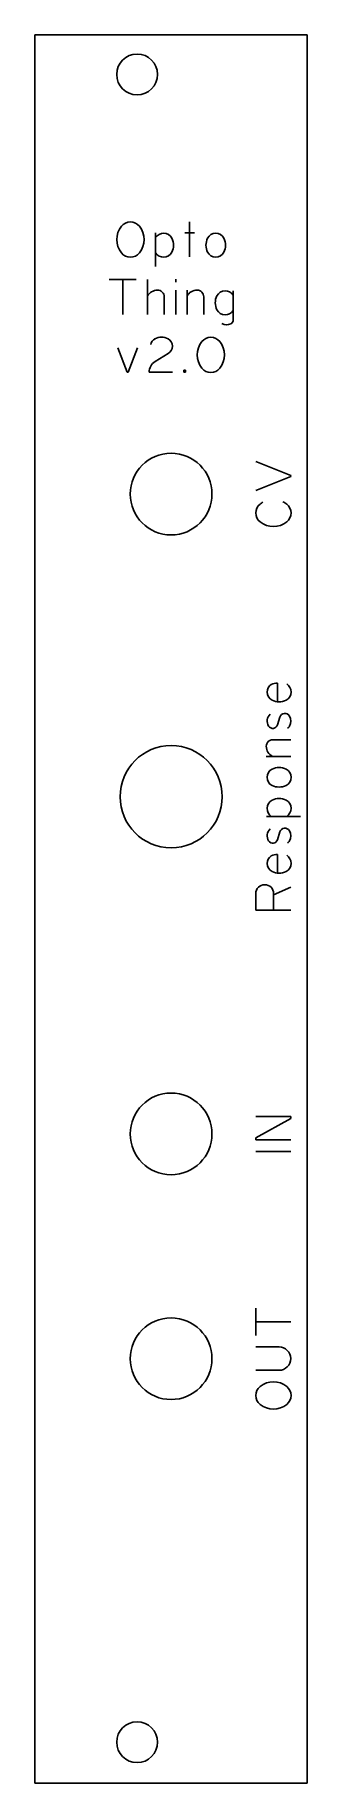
# Model space of a CAD drawing. Header units: millimetres. Extents: x 0 to 20, y 0 to 128.
import ezdxf

# ---------------------------------------------------------------- set-up
doc = ezdxf.new("R2010")
doc.units = ezdxf.units.MM
doc.layers.add('Contour', color=7, linetype='CONTINUOUS')
doc.layers.add('Engraving', color=7, linetype='CONTINUOUS')

msp = doc.modelspace()

# ---------------------------------------------------------------- linework, layer by layer
at = {"layer": 'Contour', "color": 7, "linetype": 'CONTINUOUS'}
for p, q in [((19.98, 128.4), (0, 128.4)), ((0, 128.4), (0, 128.4)), ((0, 128.4), (0, 0)), ((19.98, 0), (19.98, 128.4)), ((19.98, 128.4), (19.98, 128.4)), ((0, 0), (0, 0)), ((0, 0), (19.98, 0)), ((19.98, 0), (19.98, 0))]:
    msp.add_line(p, q, dxfattribs=at)
for centre, radius in [((7.5, 125.5), 1.5), ((10, 94.68), 3), ((10, 72.45), 3.75), ((10, 47.68), 3), ((10, 31.17), 3), ((7.5, 3), 1.5)]:
    msp.add_circle(centre, radius, dxfattribs=at)
at = {"layer": 'Engraving', "color": 7, "linetype": 'CONTINUOUS'}
for p, q in [((11.339, 114.663), (11.339, 112.1)), ((8.861, 113.866), (8.861, 111.388)), ((10.997, 113.866), (11.709, 113.866)), ((8.861, 111.388), (8.861, 112.385)), ((5.444, 110.43), (7.438, 110.43)), ((7.438, 110.43), (6.441, 110.43)), ((6.441, 110.43), (6.441, 107.867)), ((8.263, 110.43), (8.263, 107.867)), ((10.342, 110.458), (10.342, 110.231)), ((8.263, 107.867), (8.263, 109.205)), ((9.488, 109.177), (9.488, 107.867)), ((10.342, 109.661), (10.342, 107.867)), ((11.168, 107.867), (11.168, 109.661)), ((11.168, 109.661), (11.168, 109.205)), ((12.393, 109.177), (12.393, 107.867)), ((14.557, 108.152), (14.557, 109.604)), ((14.557, 109.604), (14.557, 107.468)), ((6.081, 105.428), (6.764, 103.634)), ((6.85, 103.634), (7.533, 105.428)), ((9.783, 105.001), (8.815, 104.403)), ((6.764, 103.634), (6.85, 103.634)), ((8.387, 103.634), (10.096, 103.634)), ((10.922, 103.634), (10.922, 103.776)), ((10.922, 103.776), (11.064, 103.776)), ((11.064, 103.634), (10.922, 103.634)), ((11.064, 103.776), (11.064, 103.634)), ((18.781, 96.051), (16.218, 97.076)), ((16.218, 94.941), (18.781, 95.966)), ((18.781, 95.966), (18.781, 96.051)), ((17.813, 79.427), (17.813, 80.794)), ((17.984, 78.288), (17.813, 77.719)), ((17.471, 76.636), (18.781, 76.636)), ((18.781, 75.412), (16.987, 75.412)), ((16.987, 75.412), (17.443, 75.412)), ((17.015, 70.998), (19.493, 70.998)), ((19.493, 70.998), (18.496, 70.998)), ((17.984, 69.859), (17.813, 69.289)), ((17.813, 66.84), (17.813, 68.207)), ((17.528, 65.245), (18.781, 65.815)), ((16.218, 64.106), (16.218, 65.331)), ((17.528, 65.331), (17.528, 64.106)), ((17.528, 64.106), (17.528, 65.245)), ((18.781, 64.106), (16.218, 64.106)), ((18.781, 48.962), (16.218, 48.962)), ((16.218, 47.396), (18.781, 48.82)), ((18.781, 48.82), (18.781, 48.962)), ((16.218, 47.254), (16.218, 47.396)), ((18.781, 47.254), (16.218, 47.254)), ((16.218, 46.399), (18.781, 46.399)), ((16.218, 32.883), (16.218, 34.876)), ((16.218, 34.876), (16.218, 33.88)), ((16.218, 33.88), (18.781, 33.88)), ((17.927, 32.029), (16.218, 32.029)), ((16.218, 30.32), (17.927, 30.32))]:
    msp.add_line(p, q, dxfattribs=at)
for centre, radius, start, end in [((7.567, 113.368), 1.56, 140.98454, 219.04399), ((7.01, 113.826), 0.839, 38.65981, 141.34019), ((6.453, 113.368), 1.561, -39.04399, 39.01546), ((9.462, 113.104), 0.733, 90.2345, 145.05279), ((9.458, 113.167), 0.67, 26.6033, 89.91448), ((9.032, 112.955), 1.146, -26.58741, 26.54269), ((13.702, 112.955), 1.146, 153.45731, 206.58741), ((13.275, 113.172), 0.667, 26.25763, 153.74237), ((12.848, 112.955), 1.146, -26.58741, 26.54269), ((7.01, 112.909), 0.839, -141.34019, -38.65981), ((9.462, 112.805), 0.733, -145.05279, -90.2345), ((9.458, 112.742), 0.67, -89.91448, -26.6033), ((13.275, 112.737), 0.667, -153.74237, -26.25763), ((9.003, 108.833), 0.828, 449.9308, 153.3112), ((9.006, 109.179), 0.482, 359.76226, 90.23774), ((11.908, 108.833), 0.828, 449.9308, 153.3112), ((11.911, 109.179), 0.482, 359.76226, 90.23774), ((14.386, 108.722), 1.146, 153.45731, 206.58741), ((13.96, 108.934), 0.67, 90.08552, 153.3967), ((13.956, 108.871), 0.733, 34.94721, 89.7655), ((13.96, 108.509), 0.67, -153.3967, -90.08552), ((13.956, 108.572), 0.733, -89.7655, -34.94721), ((14.082, 107.747), 0.64, 236.73213, -61.63253), ((14.233, 107.47), 0.324, 298.14522, -0.35367), ((9.101, 105.544), 0.61, 477.95097, 169.42648), ((9.299, 105.183), 1.022, 421.72962, 118.27038), ((9.468, 105.542), 0.626, 300.21032, 59.78968), ((13.472, 104.902), 1.56, 140.98454, 219.04399), ((12.915, 105.36), 0.839, 38.65981, 141.34019), ((12.358, 104.902), 1.561, -39.04399, 39.01546), ((9.29, 103.635), 0.903, 121.73636, 180.06345), ((12.915, 104.443), 0.839, -141.34019, -38.65981), ((17.055, 93.289), 0.839, 128.65981, 231.34019), ((17.53, 92.749), 1.558, 120.86282, 129.89506), ((17.581, 92.742), 1.511, 52.72047, 65.35201), ((17.972, 93.289), 0.839, -51.34019, 51.34019), ((17.513, 93.846), 1.56, -129.01546, -50.95601), ((17.67, 80.138), 0.626, 120.00604, 179.90847), ((17.714, 80.14), 0.67, -179.91448, -116.6033), ((17.782, 79.95), 0.845, 87.89648, 120.20761), ((18.139, 80.14), 0.67, -63.3967, -0.08552), ((18.076, 80.136), 0.733, 0.2345, 55.05279), ((17.744, 78.006), 0.695, 132.78396, -147.52248), ((17.926, 80.566), 1.146, -116.54269, -63.41259), ((18.359, 78.176), 0.391, 30.43582, 163.37087), ((18.054, 78.004), 0.741, -30.02283, 29.95588), ((17.466, 77.828), 0.364, 212.33859, -17.4386), ((18.364, 77.824), 0.383, -60.42216, -29.91187), ((17.469, 76.154), 0.482, 89.76226, -179.76226), ((17.815, 76.152), 0.828, 180, -116.6888), ((17.709, 73.874), 0.667, 116.25763, 243.74237), ((17.926, 73.447), 1.146, 63.41259, 116.54269), ((18.144, 73.874), 0.667, -63.74237, 63.74237), ((17.926, 74.301), 1.146, -116.54269, -63.41259), ((17.714, 71.595), 0.67, 116.6033, 179.91448), ((17.926, 71.169), 1.146, 63.41259, 116.54269), ((18.139, 71.595), 0.67, 0.08552, 63.3967), ((17.777, 71.599), 0.733, -179.7655, -124.94721), ((18.076, 71.599), 0.733, -55.05279, -0.2345), ((17.744, 69.577), 0.695, 132.78396, -147.52248), ((18.358, 69.747), 0.391, 30.23535, 163.32887), ((18.054, 69.574), 0.741, -29.95588, 29.95588), ((17.67, 67.551), 0.626, 120.00604, 179.90847), ((17.466, 69.398), 0.364, 212.2056, -17.4386), ((17.782, 67.363), 0.845, 87.89648, 120.20761), ((18.076, 67.549), 0.733, 0.2345, 55.05279), ((18.363, 69.394), 0.383, -60.29219, -29.70781), ((17.714, 67.553), 0.67, -179.91448, -116.6033), ((17.926, 67.979), 1.146, -116.54269, -63.41259), ((18.139, 67.553), 0.67, -63.3967, -0.08552), ((16.873, 65.331), 0.655, 360, 180), ((17.927, 31.174), 0.854, -90, 90), ((17.055, 28.469), 0.839, 128.65981, 231.34019), ((17.513, 27.912), 1.561, 50.95601, 129.01546), ((17.972, 28.469), 0.839, -51.34019, 51.34019), ((17.513, 29.026), 1.56, -129.01546, -50.95601)]:
    msp.add_arc(centre, radius, start, end, dxfattribs=at)

doc.saveas('drawing.dxf')
